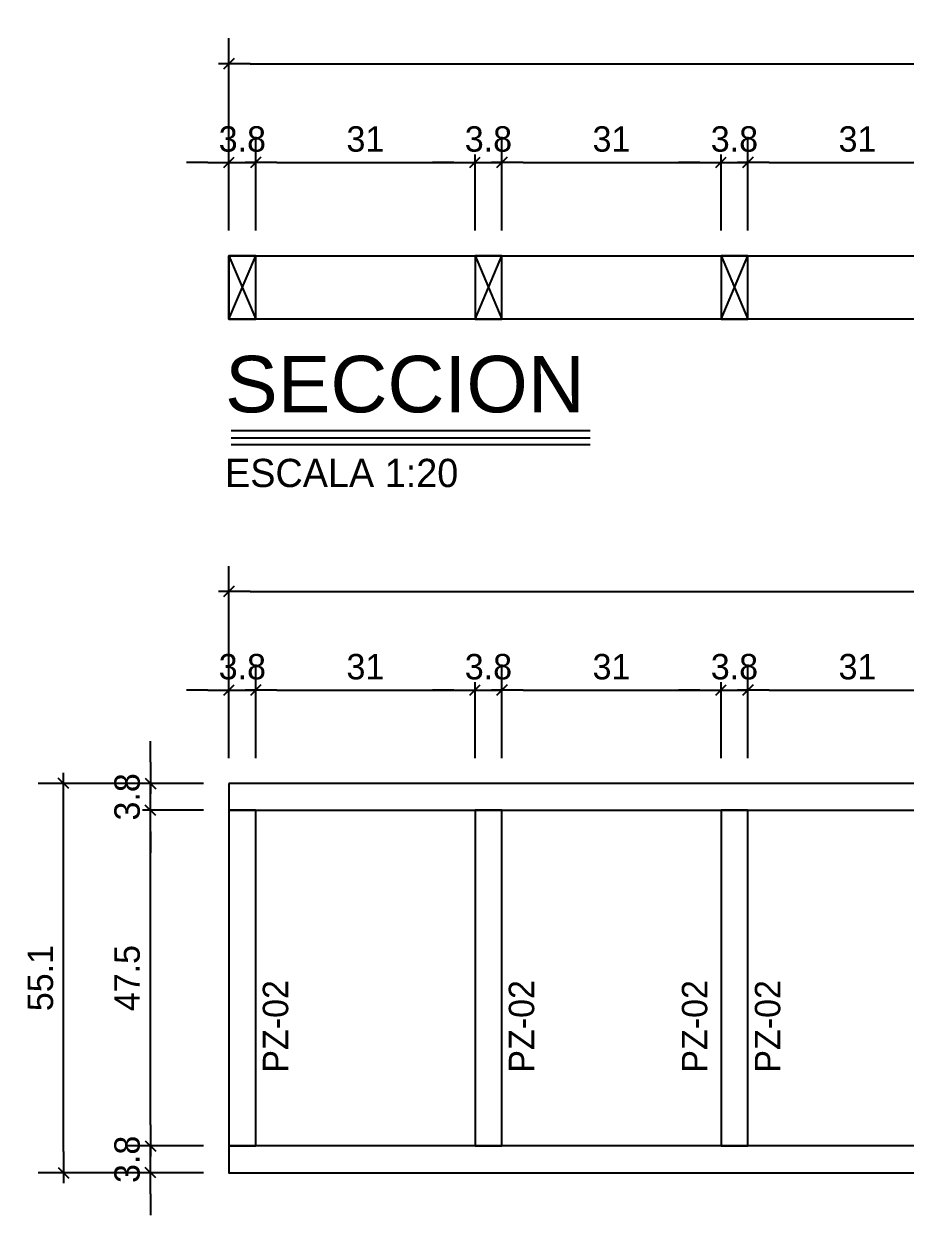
# Model space of a CAD drawing. Header units: millimetres. Extents: x 19458 to 19801, y 4351 to 4752.
# Drawn here: x 19617.784 to 19619.031, y 4507.327 to 4509.014 of the extents above; entities that cross this region are included whole.
import ezdxf
from ezdxf.enums import TextEntityAlignment as Align

# ---------------------------------------------------------------- set-up
doc = ezdxf.new("R2010")
doc.units = ezdxf.units.MM
for name, color, linetype in [('0 @ 0.2', 7, 'Continuous'), ('PANELES PARED', 2, 'Continuous'), ('TEXTO @ 0.2', 2, 'Continuous'), ('TEXTOS TITULOS @ 0.2', 3, 'Continuous')]:
    doc.layers.add(name, color=color, linetype=linetype)
doc.styles.add('century gothic', font='GOTHIC.TTF')
doc.styles.add('NOTAS', font='GOTHIC.TTF')
doc.styles.add('SMCtitulos', font='sanss___.ttf')
doc.dimstyles.new('ANOTATIVE CM SMCONSTRUCCIONES', dxfattribs={"dimscale": 0, "dimtxt": 0.18, "dimasz": 0.15, "dimexe": 0.18, "dimexo": 0.18, "dimgap": 0.07, "dimtad": 1, "dimdec": 1, "dimlfac": 100, "dimdsep": 46, "dimtxsty": 'century gothic', "dimblk1": 'FLECHA1', "dimblk2": 'FLECHA1', "dimsah": 1, "dimcen": 0.18, "dimdle": 0.075, "dimclrd": 1, "dimclre": 1, "dimclrt": 2, "dimaunit": 1, "dimadec": 0, "dimazin": 2, "dimtfac": 0.75, "dimtdec": 1, "dimtix": 1, "dimtmove": 2, "dimatfit": 3, "dimfxl": 0.09, "dimtvp": 1.5, "dimtfill": 1, "dimtolj": 1, "dimtzin": 0, "dimarcsym": 0})

# ---------------------------------------------------------------- blocks, each defined once
blk = doc.blocks.new('PL13')
at = {"layer": 'PANELES PARED'}
for points in [[(19458.831, 4493.4764), (19458.831, 4493.4384), (19461.1794, 4493.4384), (19461.1794, 4493.4764)], [(19458.869, 4493.4384), (19458.831, 4493.4384), (19458.831, 4492.9632), (19458.869, 4492.9632)], [(19459.2172, 4493.4384), (19459.1792, 4493.4384), (19459.1792, 4492.9632), (19459.2172, 4492.9632)], [(19459.5654, 4493.4384), (19459.5274, 4493.4384), (19459.5274, 4492.9632), (19459.5654, 4492.9632)], [(19459.9135, 4493.4384), (19459.8755, 4493.4384), (19459.8755, 4492.9632), (19459.9135, 4492.9632)], [(19459.9135, 4493.4384), (19459.9515, 4493.4384), (19459.9515, 4492.9632), (19459.9135, 4492.9632)], [(19460.3228, 4493.4384), (19460.3608, 4493.4384), (19460.3608, 4492.9632), (19460.3228, 4492.9632)], [(19460.7321, 4493.4384), (19460.7701, 4493.4384), (19460.7701, 4492.9632), (19460.7321, 4492.9632)], [(19461.1794, 4493.4384), (19461.1414, 4493.4384), (19461.1414, 4492.9632), (19461.1794, 4492.9632)], [(19458.831, 4492.9632), (19458.831, 4492.9252), (19461.1794, 4492.9252), (19461.1794, 4492.9632)]]:
    blk.add_lwpolyline(points, close=True, dxfattribs=at)
blk = doc.blocks.new('PZ1')
at = {"layer": 'PANELES PARED'}
for p, q in [((19503.9863, 4507.8495), (19504.0243, 4507.7595)), ((19503.9863, 4507.7595), (19504.0243, 4507.8495))]:
    blk.add_line(p, q, dxfattribs=at)
blk.add_lwpolyline([(19503.9863, 4507.7595), (19504.0243, 4507.7595), (19504.0243, 4507.8495), (19503.9863, 4507.8495)], close=True, dxfattribs=at)
blk = doc.blocks.new('*U14')
at = {"color": 2}
blk.add_line((0.0001, 0.052), (2.541, 0.052), dxfattribs=at)
at = {"color": 250}
blk.add_line((0.0001, 0), (2.541, 0), dxfattribs=at)
at = {"color": 7}
blk.add_line((0.0001, -0.0469), (2.541, -0.0469), dxfattribs=at)
at = {"color": 0, "linetype": 'ByBlock', "lineweight": -2, "style": 'NOTAS'}
for tag, p in [('1TITLE', (0.027, 1.0142)), ('2TITLE', (-0.0431, 0.1812))]:
    blk.add_attdef(tag, p, '', height=0.3, dxfattribs=at)
blk.add_attdef('SCALE', text='', height=0.18, dxfattribs=at).set_placement((-0.0431, -0.1475), align=Align.TOP_LEFT)
blk = doc.blocks.new('FLECHA1')
at = {"color": 1}
blk.add_line((-1, 0), (0.496, 0), dxfattribs=at)
at = {"color": 4}
blk.add_line((-0.246, -0.248), (0.248, 0.25), dxfattribs=at)
blk = doc.blocks.new('*D1134')
at = {"color": 1, "lineweight": -2, "transparency": 16777216}
for p, q in [((19618.0737, 4508.7216), (19618.0737, 4508.8538)), ((19618.1117, 4508.7216), (19618.1117, 4508.8538)), ((19618.0437, 4508.8178), (19618.0137, 4508.8178)), ((19618.0737, 4508.8178), (19618.1117, 4508.8178)), ((19618.1417, 4508.8178), (19618.1717, 4508.8178))]:
    blk.add_line(p, q, dxfattribs=at)
at = {"layer": 'Defpoints', "color": 0, "transparency": 16777216}
for p in [(19618.1117, 4508.8178), (19618.0737, 4508.6856), (19618.1117, 4508.6856)]:
    blk.add_point(p, dxfattribs=at)
at = {"color": 1, "lineweight": -2, "transparency": 16777216, "xscale": 0.03, "yscale": 0.03, "zscale": 0.03}
blk.add_blockref('FLECHA1', (19618.0737, 4508.8178), dxfattribs=at)
at = {"color": 1, "lineweight": -2, "transparency": 16777216, "xscale": 0.03, "yscale": 0.03, "zscale": 0.03, "rotation": 180}
blk.add_blockref('FLECHA1', (19618.1117, 4508.8178), dxfattribs=at)
at = {"color": 2, "transparency": 16777216, "insert": (19618.0927, 4508.8507), "char_height": 0.036, "attachment_point": 5, "style": 'century gothic', "bg_fill": 3, "box_fill_scale": 1.1, "bg_fill_color": 256, "bg_fill_true_color": 13158600, "bg_fill_transparency": 0}
blk.add_mtext('\\A1;3.8', dxfattribs=at)
blk = doc.blocks.new('*D1136')
at = {"color": 1, "lineweight": -2, "transparency": 16777216}
for p, q in [((19618.0737, 4508.7216), (19618.0737, 4508.9935)), ((19620.4221, 4508.7216), (19620.4221, 4508.9935)), ((19618.1037, 4508.9575), (19620.3921, 4508.9575))]:
    blk.add_line(p, q, dxfattribs=at)
at = {"layer": 'Defpoints', "color": 0, "transparency": 16777216}
for p in [(19620.4221, 4508.9575), (19618.0737, 4508.6856), (19620.4221, 4508.6856)]:
    blk.add_point(p, dxfattribs=at)
at = {"color": 1, "lineweight": -2, "transparency": 16777216, "xscale": 0.03, "yscale": 0.03, "zscale": 0.03, "rotation": 180}
blk.add_blockref('FLECHA1', (19618.0737, 4508.9575), dxfattribs=at)
at = {"color": 1, "lineweight": -2, "transparency": 16777216, "xscale": 0.03, "yscale": 0.03, "zscale": 0.03}
blk.add_blockref('FLECHA1', (19620.4221, 4508.9575), dxfattribs=at)
at = {"color": 2, "transparency": 16777216, "insert": (19619.2479, 4508.9904), "char_height": 0.036, "attachment_point": 5, "style": 'century gothic', "bg_fill": 3, "box_fill_scale": 1.1, "bg_fill_color": 256, "bg_fill_true_color": 13158600, "bg_fill_transparency": 0}
blk.add_mtext('\\A1;234.8', dxfattribs=at)
blk = doc.blocks.new('*D1138')
at = {"color": 1, "lineweight": -2, "transparency": 16777216}
for p, q in [((19618.1117, 4508.7216), (19618.1117, 4508.8538)), ((19618.4219, 4508.7216), (19618.4219, 4508.8538)), ((19618.1417, 4508.8178), (19618.3919, 4508.8178))]:
    blk.add_line(p, q, dxfattribs=at)
at = {"layer": 'Defpoints', "color": 0, "transparency": 16777216}
for p in [(19618.4219, 4508.8178), (19618.1117, 4508.6856), (19618.4219, 4508.6856)]:
    blk.add_point(p, dxfattribs=at)
at = {"color": 1, "lineweight": -2, "transparency": 16777216, "xscale": 0.03, "yscale": 0.03, "zscale": 0.03, "rotation": 180}
blk.add_blockref('FLECHA1', (19618.1117, 4508.8178), dxfattribs=at)
at = {"color": 1, "lineweight": -2, "transparency": 16777216, "xscale": 0.03, "yscale": 0.03, "zscale": 0.03}
blk.add_blockref('FLECHA1', (19618.4219, 4508.8178), dxfattribs=at)
at = {"color": 2, "transparency": 16777216, "insert": (19618.2668, 4508.8507), "char_height": 0.036, "attachment_point": 5, "style": 'century gothic', "bg_fill": 3, "box_fill_scale": 1.1, "bg_fill_color": 256, "bg_fill_true_color": 13158600, "bg_fill_transparency": 0}
blk.add_mtext('\\A1;31', dxfattribs=at)
blk = doc.blocks.new('*D1139')
at = {"color": 1, "lineweight": -2, "transparency": 16777216}
for p, q in [((19618.4219, 4508.7216), (19618.4219, 4508.8538)), ((19618.4599, 4508.7216), (19618.4599, 4508.8538)), ((19618.3919, 4508.8178), (19618.3619, 4508.8178)), ((19618.4219, 4508.8178), (19618.4599, 4508.8178)), ((19618.4899, 4508.8178), (19618.5199, 4508.8178))]:
    blk.add_line(p, q, dxfattribs=at)
at = {"layer": 'Defpoints', "color": 0, "transparency": 16777216}
for p in [(19618.4599, 4508.8178), (19618.4219, 4508.6856), (19618.4599, 4508.6856)]:
    blk.add_point(p, dxfattribs=at)
at = {"color": 1, "lineweight": -2, "transparency": 16777216, "xscale": 0.03, "yscale": 0.03, "zscale": 0.03}
blk.add_blockref('FLECHA1', (19618.4219, 4508.8178), dxfattribs=at)
at = {"color": 1, "lineweight": -2, "transparency": 16777216, "xscale": 0.03, "yscale": 0.03, "zscale": 0.03, "rotation": 180}
blk.add_blockref('FLECHA1', (19618.4599, 4508.8178), dxfattribs=at)
at = {"color": 2, "transparency": 16777216, "insert": (19618.4409, 4508.8507), "char_height": 0.036, "attachment_point": 5, "style": 'century gothic', "bg_fill": 3, "box_fill_scale": 1.1, "bg_fill_color": 256, "bg_fill_true_color": 13158600, "bg_fill_transparency": 0}
blk.add_mtext('\\A1;3.8', dxfattribs=at)
blk = doc.blocks.new('*D1140')
at = {"color": 1, "lineweight": -2, "transparency": 16777216}
for p, q in [((19618.4599, 4508.7216), (19618.4599, 4508.8538)), ((19618.77, 4508.7216), (19618.77, 4508.8538)), ((19618.4899, 4508.8178), (19618.74, 4508.8178))]:
    blk.add_line(p, q, dxfattribs=at)
at = {"layer": 'Defpoints', "color": 0, "transparency": 16777216}
for p in [(19618.77, 4508.8178), (19618.4599, 4508.6856), (19618.77, 4508.6856)]:
    blk.add_point(p, dxfattribs=at)
at = {"color": 1, "lineweight": -2, "transparency": 16777216, "xscale": 0.03, "yscale": 0.03, "zscale": 0.03, "rotation": 180}
blk.add_blockref('FLECHA1', (19618.4599, 4508.8178), dxfattribs=at)
at = {"color": 1, "lineweight": -2, "transparency": 16777216, "xscale": 0.03, "yscale": 0.03, "zscale": 0.03}
blk.add_blockref('FLECHA1', (19618.77, 4508.8178), dxfattribs=at)
at = {"color": 2, "transparency": 16777216, "insert": (19618.615, 4508.8507), "char_height": 0.036, "attachment_point": 5, "style": 'century gothic', "bg_fill": 3, "box_fill_scale": 1.1, "bg_fill_color": 256, "bg_fill_true_color": 13158600, "bg_fill_transparency": 0}
blk.add_mtext('\\A1;31', dxfattribs=at)
blk = doc.blocks.new('*D1141')
at = {"color": 1, "lineweight": -2, "transparency": 16777216}
for p, q in [((19618.77, 4508.7216), (19618.77, 4508.8538)), ((19618.808, 4508.7216), (19618.808, 4508.8538)), ((19618.74, 4508.8178), (19618.71, 4508.8178)), ((19618.77, 4508.8178), (19618.808, 4508.8178)), ((19618.838, 4508.8178), (19618.868, 4508.8178))]:
    blk.add_line(p, q, dxfattribs=at)
at = {"layer": 'Defpoints', "color": 0, "transparency": 16777216}
for p in [(19618.808, 4508.8178), (19618.77, 4508.6856), (19618.808, 4508.6856)]:
    blk.add_point(p, dxfattribs=at)
at = {"color": 1, "lineweight": -2, "transparency": 16777216, "xscale": 0.03, "yscale": 0.03, "zscale": 0.03}
blk.add_blockref('FLECHA1', (19618.77, 4508.8178), dxfattribs=at)
at = {"color": 1, "lineweight": -2, "transparency": 16777216, "xscale": 0.03, "yscale": 0.03, "zscale": 0.03, "rotation": 180}
blk.add_blockref('FLECHA1', (19618.808, 4508.8178), dxfattribs=at)
at = {"color": 2, "transparency": 16777216, "insert": (19618.789, 4508.8507), "char_height": 0.036, "attachment_point": 5, "style": 'century gothic', "bg_fill": 3, "box_fill_scale": 1.1, "bg_fill_color": 256, "bg_fill_true_color": 13158600, "bg_fill_transparency": 0}
blk.add_mtext('\\A1;3.8', dxfattribs=at)
blk = doc.blocks.new('*D1142')
at = {"color": 1, "lineweight": -2, "transparency": 16777216}
for p, q in [((19618.808, 4508.7216), (19618.808, 4508.8538)), ((19619.1182, 4508.7216), (19619.1182, 4508.8538)), ((19618.838, 4508.8178), (19619.0882, 4508.8178))]:
    blk.add_line(p, q, dxfattribs=at)
at = {"layer": 'Defpoints', "color": 0, "transparency": 16777216}
for p in [(19619.1182, 4508.8178), (19618.808, 4508.6856), (19619.1182, 4508.6856)]:
    blk.add_point(p, dxfattribs=at)
at = {"color": 1, "lineweight": -2, "transparency": 16777216, "xscale": 0.03, "yscale": 0.03, "zscale": 0.03, "rotation": 180}
blk.add_blockref('FLECHA1', (19618.808, 4508.8178), dxfattribs=at)
at = {"color": 1, "lineweight": -2, "transparency": 16777216, "xscale": 0.03, "yscale": 0.03, "zscale": 0.03}
blk.add_blockref('FLECHA1', (19619.1182, 4508.8178), dxfattribs=at)
at = {"color": 2, "transparency": 16777216, "insert": (19618.9631, 4508.8507), "char_height": 0.036, "attachment_point": 5, "style": 'century gothic', "bg_fill": 3, "box_fill_scale": 1.1, "bg_fill_color": 256, "bg_fill_true_color": 13158600, "bg_fill_transparency": 0}
blk.add_mtext('\\A1;31', dxfattribs=at)
blk = doc.blocks.new('*D1150')
at = {"color": 1, "lineweight": -2, "transparency": 16777216}
for p, q in [((19618.0737, 4507.9745), (19618.0737, 4508.1067)), ((19618.1117, 4507.9745), (19618.1117, 4508.1067)), ((19618.0437, 4508.0707), (19618.0137, 4508.0707)), ((19618.0737, 4508.0707), (19618.1117, 4508.0707)), ((19618.1417, 4508.0707), (19618.1717, 4508.0707))]:
    blk.add_line(p, q, dxfattribs=at)
at = {"layer": 'Defpoints', "color": 0, "transparency": 16777216}
for p in [(19618.1117, 4508.0707), (19618.0737, 4507.9385), (19618.1117, 4507.9385)]:
    blk.add_point(p, dxfattribs=at)
at = {"color": 1, "lineweight": -2, "transparency": 16777216, "xscale": 0.03, "yscale": 0.03, "zscale": 0.03}
blk.add_blockref('FLECHA1', (19618.0737, 4508.0707), dxfattribs=at)
at = {"color": 1, "lineweight": -2, "transparency": 16777216, "xscale": 0.03, "yscale": 0.03, "zscale": 0.03, "rotation": 180}
blk.add_blockref('FLECHA1', (19618.1117, 4508.0707), dxfattribs=at)
at = {"color": 2, "transparency": 16777216, "insert": (19618.0927, 4508.1036), "char_height": 0.036, "attachment_point": 5, "style": 'century gothic', "bg_fill": 3, "box_fill_scale": 1.1, "bg_fill_color": 256, "bg_fill_true_color": 13158600, "bg_fill_transparency": 0}
blk.add_mtext('\\A1;3.8', dxfattribs=at)
blk = doc.blocks.new('*D1152')
at = {"color": 1, "lineweight": -2, "transparency": 16777216}
for p, q in [((19618.0737, 4507.9745), (19618.0737, 4508.2463)), ((19620.4221, 4507.9745), (19620.4221, 4508.2463)), ((19618.1037, 4508.2103), (19620.3921, 4508.2103))]:
    blk.add_line(p, q, dxfattribs=at)
at = {"layer": 'Defpoints', "color": 0, "transparency": 16777216}
for p in [(19620.4221, 4508.2103), (19618.0737, 4507.9385), (19620.4221, 4507.9385)]:
    blk.add_point(p, dxfattribs=at)
at = {"color": 1, "lineweight": -2, "transparency": 16777216, "xscale": 0.03, "yscale": 0.03, "zscale": 0.03, "rotation": 180}
blk.add_blockref('FLECHA1', (19618.0737, 4508.2103), dxfattribs=at)
at = {"color": 1, "lineweight": -2, "transparency": 16777216, "xscale": 0.03, "yscale": 0.03, "zscale": 0.03}
blk.add_blockref('FLECHA1', (19620.4221, 4508.2103), dxfattribs=at)
at = {"color": 2, "transparency": 16777216, "insert": (19619.2479, 4508.2432), "char_height": 0.036, "attachment_point": 5, "style": 'century gothic', "bg_fill": 3, "box_fill_scale": 1.1, "bg_fill_color": 256, "bg_fill_true_color": 13158600, "bg_fill_transparency": 0}
blk.add_mtext('\\A1;234.8', dxfattribs=at)
blk = doc.blocks.new('*D1153')
at = {"color": 1, "lineweight": -2, "transparency": 16777216}
for p, q in [((19618.1117, 4507.9745), (19618.1117, 4508.1067)), ((19618.4219, 4507.9745), (19618.4219, 4508.1067)), ((19618.1417, 4508.0707), (19618.3919, 4508.0707))]:
    blk.add_line(p, q, dxfattribs=at)
at = {"layer": 'Defpoints', "color": 0, "transparency": 16777216}
for p in [(19618.4219, 4508.0707), (19618.1117, 4507.9385), (19618.4219, 4507.9385)]:
    blk.add_point(p, dxfattribs=at)
at = {"color": 1, "lineweight": -2, "transparency": 16777216, "xscale": 0.03, "yscale": 0.03, "zscale": 0.03, "rotation": 180}
blk.add_blockref('FLECHA1', (19618.1117, 4508.0707), dxfattribs=at)
at = {"color": 1, "lineweight": -2, "transparency": 16777216, "xscale": 0.03, "yscale": 0.03, "zscale": 0.03}
blk.add_blockref('FLECHA1', (19618.4219, 4508.0707), dxfattribs=at)
at = {"color": 2, "transparency": 16777216, "insert": (19618.2668, 4508.1036), "char_height": 0.036, "attachment_point": 5, "style": 'century gothic', "bg_fill": 3, "box_fill_scale": 1.1, "bg_fill_color": 256, "bg_fill_true_color": 13158600, "bg_fill_transparency": 0}
blk.add_mtext('\\A1;31', dxfattribs=at)
blk = doc.blocks.new('*D1154')
at = {"color": 1, "lineweight": -2, "transparency": 16777216}
for p, q in [((19618.4219, 4507.9745), (19618.4219, 4508.1067)), ((19618.4599, 4507.9745), (19618.4599, 4508.1067)), ((19618.3919, 4508.0707), (19618.3619, 4508.0707)), ((19618.4219, 4508.0707), (19618.4599, 4508.0707)), ((19618.4899, 4508.0707), (19618.5199, 4508.0707))]:
    blk.add_line(p, q, dxfattribs=at)
at = {"layer": 'Defpoints', "color": 0, "transparency": 16777216}
for p in [(19618.4599, 4508.0707), (19618.4219, 4507.9385), (19618.4599, 4507.9385)]:
    blk.add_point(p, dxfattribs=at)
at = {"color": 1, "lineweight": -2, "transparency": 16777216, "xscale": 0.03, "yscale": 0.03, "zscale": 0.03}
blk.add_blockref('FLECHA1', (19618.4219, 4508.0707), dxfattribs=at)
at = {"color": 1, "lineweight": -2, "transparency": 16777216, "xscale": 0.03, "yscale": 0.03, "zscale": 0.03, "rotation": 180}
blk.add_blockref('FLECHA1', (19618.4599, 4508.0707), dxfattribs=at)
at = {"color": 2, "transparency": 16777216, "insert": (19618.4409, 4508.1036), "char_height": 0.036, "attachment_point": 5, "style": 'century gothic', "bg_fill": 3, "box_fill_scale": 1.1, "bg_fill_color": 256, "bg_fill_true_color": 13158600, "bg_fill_transparency": 0}
blk.add_mtext('\\A1;3.8', dxfattribs=at)
blk = doc.blocks.new('*D1155')
at = {"color": 1, "lineweight": -2, "transparency": 16777216}
for p, q in [((19618.4599, 4507.9745), (19618.4599, 4508.1067)), ((19618.77, 4507.9745), (19618.77, 4508.1067)), ((19618.4899, 4508.0707), (19618.74, 4508.0707))]:
    blk.add_line(p, q, dxfattribs=at)
at = {"layer": 'Defpoints', "color": 0, "transparency": 16777216}
for p in [(19618.77, 4508.0707), (19618.4599, 4507.9385), (19618.77, 4507.9385)]:
    blk.add_point(p, dxfattribs=at)
at = {"color": 1, "lineweight": -2, "transparency": 16777216, "xscale": 0.03, "yscale": 0.03, "zscale": 0.03, "rotation": 180}
blk.add_blockref('FLECHA1', (19618.4599, 4508.0707), dxfattribs=at)
at = {"color": 1, "lineweight": -2, "transparency": 16777216, "xscale": 0.03, "yscale": 0.03, "zscale": 0.03}
blk.add_blockref('FLECHA1', (19618.77, 4508.0707), dxfattribs=at)
at = {"color": 2, "transparency": 16777216, "insert": (19618.615, 4508.1036), "char_height": 0.036, "attachment_point": 5, "style": 'century gothic', "bg_fill": 3, "box_fill_scale": 1.1, "bg_fill_color": 256, "bg_fill_true_color": 13158600, "bg_fill_transparency": 0}
blk.add_mtext('\\A1;31', dxfattribs=at)
blk = doc.blocks.new('*D1156')
at = {"color": 1, "lineweight": -2, "transparency": 16777216}
for p, q in [((19618.77, 4507.9745), (19618.77, 4508.1067)), ((19618.808, 4507.9745), (19618.808, 4508.1067)), ((19618.74, 4508.0707), (19618.71, 4508.0707)), ((19618.77, 4508.0707), (19618.808, 4508.0707)), ((19618.838, 4508.0707), (19618.868, 4508.0707))]:
    blk.add_line(p, q, dxfattribs=at)
at = {"layer": 'Defpoints', "color": 0, "transparency": 16777216}
for p in [(19618.808, 4508.0707), (19618.77, 4507.9385), (19618.808, 4507.9385)]:
    blk.add_point(p, dxfattribs=at)
at = {"color": 1, "lineweight": -2, "transparency": 16777216, "xscale": 0.03, "yscale": 0.03, "zscale": 0.03}
blk.add_blockref('FLECHA1', (19618.77, 4508.0707), dxfattribs=at)
at = {"color": 1, "lineweight": -2, "transparency": 16777216, "xscale": 0.03, "yscale": 0.03, "zscale": 0.03, "rotation": 180}
blk.add_blockref('FLECHA1', (19618.808, 4508.0707), dxfattribs=at)
at = {"color": 2, "transparency": 16777216, "insert": (19618.789, 4508.1036), "char_height": 0.036, "attachment_point": 5, "style": 'century gothic', "bg_fill": 3, "box_fill_scale": 1.1, "bg_fill_color": 256, "bg_fill_true_color": 13158600, "bg_fill_transparency": 0}
blk.add_mtext('\\A1;3.8', dxfattribs=at)
blk = doc.blocks.new('*D1157')
at = {"color": 1, "lineweight": -2, "transparency": 16777216}
for p, q in [((19618.808, 4507.9745), (19618.808, 4508.1067)), ((19619.1182, 4507.9745), (19619.1182, 4508.1067)), ((19618.838, 4508.0707), (19619.0882, 4508.0707))]:
    blk.add_line(p, q, dxfattribs=at)
at = {"layer": 'Defpoints', "color": 0, "transparency": 16777216}
for p in [(19619.1182, 4508.0707), (19618.808, 4507.9385), (19619.1182, 4507.9385)]:
    blk.add_point(p, dxfattribs=at)
at = {"color": 1, "lineweight": -2, "transparency": 16777216, "xscale": 0.03, "yscale": 0.03, "zscale": 0.03, "rotation": 180}
blk.add_blockref('FLECHA1', (19618.808, 4508.0707), dxfattribs=at)
at = {"color": 1, "lineweight": -2, "transparency": 16777216, "xscale": 0.03, "yscale": 0.03, "zscale": 0.03}
blk.add_blockref('FLECHA1', (19619.1182, 4508.0707), dxfattribs=at)
at = {"color": 2, "transparency": 16777216, "insert": (19618.9631, 4508.1036), "char_height": 0.036, "attachment_point": 5, "style": 'century gothic', "bg_fill": 3, "box_fill_scale": 1.1, "bg_fill_color": 256, "bg_fill_true_color": 13158600, "bg_fill_transparency": 0}
blk.add_mtext('\\A1;31', dxfattribs=at)
blk = doc.blocks.new('*D1165')
at = {"color": 1, "lineweight": -2, "transparency": 16777216}
for p, q in [((19617.9627, 4507.4553), (19617.9627, 4507.4853)), ((19618.0377, 4507.4253), (19617.9267, 4507.4253)), ((19617.9627, 4507.3873), (19617.9627, 4507.4253)), ((19618.0377, 4507.3873), (19617.9267, 4507.3873)), ((19617.9627, 4507.3573), (19617.9627, 4507.3273))]:
    blk.add_line(p, q, dxfattribs=at)
at = {"layer": 'Defpoints', "color": 0, "transparency": 16777216}
for p in [(19617.9627, 4507.4253), (19618.0737, 4507.4253), (19618.0737, 4507.3873)]:
    blk.add_point(p, dxfattribs=at)
at = {"color": 1, "lineweight": -2, "transparency": 16777216, "xscale": 0.03, "yscale": 0.03, "zscale": 0.03}
for p, rotation in [((19617.9627, 4507.4253), 270), ((19617.9627, 4507.3873), 90)]:
    blk.add_blockref('FLECHA1', p, dxfattribs=dict(at, rotation=rotation))
at = {"color": 2, "transparency": 16777216, "insert": (19617.9298, 4507.4063), "char_height": 0.036, "attachment_point": 5, "rotation": 90, "style": 'century gothic', "bg_fill": 3, "box_fill_scale": 1.1, "bg_fill_color": 256, "bg_fill_true_color": 13158600, "bg_fill_transparency": 0}
blk.add_mtext('\\A1;3.8', dxfattribs=at)
blk = doc.blocks.new('*D1166')
at = {"color": 1, "lineweight": -2, "transparency": 16777216}
for p, q in [((19618.0377, 4507.9005), (19617.9267, 4507.9005)), ((19617.9627, 4507.4553), (19617.9627, 4507.8705)), ((19618.0377, 4507.4253), (19617.9267, 4507.4253))]:
    blk.add_line(p, q, dxfattribs=at)
at = {"layer": 'Defpoints', "color": 0, "transparency": 16777216}
for p in [(19617.9627, 4507.9005), (19618.0737, 4507.9005), (19618.0737, 4507.4253)]:
    blk.add_point(p, dxfattribs=at)
at = {"color": 1, "lineweight": -2, "transparency": 16777216, "xscale": 0.03, "yscale": 0.03, "zscale": 0.03}
for p, rotation in [((19617.9627, 4507.9005), 90), ((19617.9627, 4507.4253), 270)]:
    blk.add_blockref('FLECHA1', p, dxfattribs=dict(at, rotation=rotation))
at = {"color": 2, "transparency": 16777216, "insert": (19617.9298, 4507.6629), "char_height": 0.036, "attachment_point": 5, "rotation": 90, "style": 'century gothic', "bg_fill": 3, "box_fill_scale": 1.1, "bg_fill_color": 256, "bg_fill_true_color": 13158600, "bg_fill_transparency": 0}
blk.add_mtext('\\A1;47.5', dxfattribs=at)
blk = doc.blocks.new('*D1167')
at = {"color": 1, "lineweight": -2, "transparency": 16777216}
for p, q in [((19617.9627, 4507.9685), (19617.9627, 4507.9985)), ((19618.0377, 4507.9385), (19617.9267, 4507.9385)), ((19617.9627, 4507.9005), (19617.9627, 4507.9385)), ((19618.0377, 4507.9005), (19617.9267, 4507.9005)), ((19617.9627, 4507.8705), (19617.9627, 4507.8405))]:
    blk.add_line(p, q, dxfattribs=at)
at = {"layer": 'Defpoints', "color": 0, "transparency": 16777216}
for p in [(19617.9627, 4507.9385), (19618.0737, 4507.9385), (19618.0737, 4507.9005)]:
    blk.add_point(p, dxfattribs=at)
at = {"color": 1, "lineweight": -2, "transparency": 16777216, "xscale": 0.03, "yscale": 0.03, "zscale": 0.03}
for p, rotation in [((19617.9627, 4507.9385), 270), ((19617.9627, 4507.9005), 90)]:
    blk.add_blockref('FLECHA1', p, dxfattribs=dict(at, rotation=rotation))
at = {"color": 2, "transparency": 16777216, "insert": (19617.9298, 4507.9195), "char_height": 0.036, "attachment_point": 5, "rotation": 90, "style": 'century gothic', "bg_fill": 3, "box_fill_scale": 1.1, "bg_fill_color": 256, "bg_fill_true_color": 13158600, "bg_fill_transparency": 0}
blk.add_mtext('\\A1;3.8', dxfattribs=at)
blk = doc.blocks.new('*D1168')
at = {"color": 1, "lineweight": -2, "transparency": 16777216}
for p, q in [((19618.0377, 4507.9385), (19617.8036, 4507.9385)), ((19617.8396, 4507.4173), (19617.8396, 4507.9085)), ((19618.0377, 4507.3873), (19617.8036, 4507.3873))]:
    blk.add_line(p, q, dxfattribs=at)
at = {"layer": 'Defpoints', "color": 0, "transparency": 16777216}
for p in [(19617.8396, 4507.9385), (19618.0737, 4507.9385), (19618.0737, 4507.3873)]:
    blk.add_point(p, dxfattribs=at)
at = {"color": 1, "lineweight": -2, "transparency": 16777216, "xscale": 0.03, "yscale": 0.03, "zscale": 0.03}
for p, rotation in [((19617.8396, 4507.9385), 90), ((19617.8396, 4507.3873), 270)]:
    blk.add_blockref('FLECHA1', p, dxfattribs=dict(at, rotation=rotation))
at = {"color": 2, "transparency": 16777216, "insert": (19617.8071, 4507.6629), "char_height": 0.036, "attachment_point": 5, "rotation": 90, "style": 'century gothic', "bg_fill": 3, "box_fill_scale": 1.1, "bg_fill_color": 256, "bg_fill_true_color": 13158600, "bg_fill_transparency": 0}
blk.add_mtext('\\A1;55.1', dxfattribs=at)

msp = doc.modelspace()

# ---------------------------------------------------------------- linework, layer by layer
at = {"layer": 'PANELES PARED'}
msp.add_lwpolyline([(19618.0737, 4508.6856), (19620.4221, 4508.6856), (19620.4221, 4508.5956), (19618.0737, 4508.5956)], close=True, dxfattribs=at)

# ---------------------------------------------------------------- block references
for name, p in [('PZ1', (114.0874, 0.8362)), ('PZ1', (114.4356, 0.8362)), ('PZ1', (114.7838, 0.8362)), ('PL13', (159.2427, 14.4621))]:
    msp.add_blockref(name, p)
at = {"layer": 'TEXTOS TITULOS @ 0.2'}
ref = msp.add_blockref('*U14', (19618.0768, 4508.4276), dxfattribs=dict(at, xscale=0.2, yscale=0.2, zscale=0.2))
ref.add_attrib('2TITLE', 'SECCION', (19618.0682, 4508.4639), dxfattribs={"layer": '0', "color": 0, "linetype": 'ByBlock', "lineweight": -2, "height": 0.08, "style": 'SMCtitulos'})
ref.add_attrib('SCALE', 'ESCALA 1:20', dxfattribs={"layer": '0', "color": 0, "linetype": 'ByBlock', "lineweight": -2, "height": 0.04, "style": 'NOTAS'}).set_placement((19618.0682, 4508.3981), align=Align.TOP_LEFT)

# ---------------------------------------------------------------- texts
at = {"layer": 'TEXTO @ 0.2', "color": 2, "char_height": 0.036, "width": 0.095414, "attachment_point": 1, "rotation": 90, "style": 'century gothic'}
for insert in [(19618.1216, 4507.529), (19618.4697, 4507.529), (19618.7146, 4507.529), (19618.8179, 4507.529)]:
    msp.add_mtext('PZ-02 ', dxfattribs=dict(at, insert=insert))

# ---------------------------------------------------------------- next in the draw order: dimensions: what is measured, and where the dimension line sits
at = {"layer": '0 @ 0.2'}
for base, p1, p2, picture, middle in [((19618.1117, 4508.8178), (19618.0737, 4508.6856), (19618.1117, 4508.6856), '*D1134', (19618.0927, 4508.8507)), ((19618.1117, 4508.0707), (19618.0737, 4507.9385), (19618.1117, 4507.9385), '*D1150', (19618.0927, 4508.1036))]:
    dim = msp.add_linear_dim(base=base, p1=p1, p2=p2, dimstyle='ANOTATIVE CM SMCONSTRUCCIONES', override={"dimscale": 0.2, "dimtix": 1, "dimtofl": 1, "dimtmove": 2, "dimatfit": 3}, dxfattribs=at)
    dim.commit()
    dim.dimension.update_dxf_attribs({"geometry": picture, "text_midpoint": middle})
dim = msp.add_linear_dim(base=(19617.9627, 4507.4253), p1=(19618.0737, 4507.3873), p2=(19618.0737, 4507.4253), angle=90, dimstyle='ANOTATIVE CM SMCONSTRUCCIONES', override={"dimscale": 0.2, "dimtix": 1, "dimtofl": 1, "dimtmove": 2, "dimatfit": 3}, dxfattribs=at)
dim.commit()
dim.dimension.update_dxf_attribs({"geometry": '*D1165', "text_midpoint": (19617.9298, 4507.4063)})

# ---------------------------------------------------------------- next in the draw order: dimensions: what is measured, and where the dimension line sits
for base, p1, p2, picture, middle in [((19620.4221, 4508.9575), (19618.0737, 4508.6856), (19620.4221, 4508.6856), '*D1136', (19619.2479, 4508.9904)), ((19620.4221, 4508.2103), (19618.0737, 4507.9385), (19620.4221, 4507.9385), '*D1152', (19619.2479, 4508.2432))]:
    dim = msp.add_linear_dim(base=base, p1=p1, p2=p2, dimstyle='ANOTATIVE CM SMCONSTRUCCIONES', override={"dimscale": 0.2, "dimtix": 1, "dimtofl": 1, "dimtmove": 2, "dimatfit": 3}, dxfattribs=at)
    dim.commit()
    dim.dimension.update_dxf_attribs({"geometry": picture, "text_midpoint": middle})
dim = msp.add_linear_dim(base=(19617.9627, 4507.9005), p1=(19618.0737, 4507.4253), p2=(19618.0737, 4507.9005), angle=90, dimstyle='ANOTATIVE CM SMCONSTRUCCIONES', override={"dimscale": 0.2, "dimtix": 1, "dimtofl": 1, "dimtmove": 2, "dimatfit": 3}, dxfattribs=at)
dim.commit()
dim.dimension.update_dxf_attribs({"geometry": '*D1166', "text_midpoint": (19617.9298, 4507.6629)})

# ---------------------------------------------------------------- next in the draw order: dimensions: what is measured, and where the dimension line sits
for base, p1, p2, picture, middle in [((19618.4219, 4508.8178), (19618.1117, 4508.6856), (19618.4219, 4508.6856), '*D1138', (19618.2668, 4508.8507)), ((19618.4219, 4508.0707), (19618.1117, 4507.9385), (19618.4219, 4507.9385), '*D1153', (19618.2668, 4508.1036))]:
    dim = msp.add_linear_dim(base=base, p1=p1, p2=p2, dimstyle='ANOTATIVE CM SMCONSTRUCCIONES', override={"dimscale": 0.2, "dimtix": 1, "dimtofl": 1, "dimtmove": 2, "dimatfit": 3}, dxfattribs=at)
    dim.commit()
    dim.dimension.update_dxf_attribs({"geometry": picture, "text_midpoint": middle})
dim = msp.add_linear_dim(base=(19617.9627, 4507.9385), p1=(19618.0737, 4507.9005), p2=(19618.0737, 4507.9385), angle=90, dimstyle='ANOTATIVE CM SMCONSTRUCCIONES', override={"dimscale": 0.2, "dimtix": 1, "dimtofl": 1, "dimtmove": 2, "dimatfit": 3}, dxfattribs=at)
dim.commit()
dim.dimension.update_dxf_attribs({"geometry": '*D1167', "text_midpoint": (19617.9298, 4507.9195)})

# ---------------------------------------------------------------- next in the draw order: dimensions: what is measured, and where the dimension line sits
for base, p1, p2, picture, middle in [((19618.4599, 4508.8178), (19618.4219, 4508.6856), (19618.4599, 4508.6856), '*D1139', (19618.4409, 4508.8507)), ((19618.4599, 4508.0707), (19618.4219, 4507.9385), (19618.4599, 4507.9385), '*D1154', (19618.4409, 4508.1036))]:
    dim = msp.add_linear_dim(base=base, p1=p1, p2=p2, dimstyle='ANOTATIVE CM SMCONSTRUCCIONES', override={"dimscale": 0.2, "dimtix": 1, "dimtofl": 1, "dimtmove": 2, "dimatfit": 3}, dxfattribs=at)
    dim.commit()
    dim.dimension.update_dxf_attribs({"geometry": picture, "text_midpoint": middle})
dim = msp.add_linear_dim(base=(19617.8396, 4507.9385), p1=(19618.0737, 4507.3873), p2=(19618.0737, 4507.9385), angle=90, dimstyle='ANOTATIVE CM SMCONSTRUCCIONES', override={"dimscale": 0.2, "dimtix": 1, "dimtofl": 1, "dimtmove": 2, "dimatfit": 3}, dxfattribs=at)
dim.commit()
dim.dimension.update_dxf_attribs({"geometry": '*D1168', "text_midpoint": (19617.8071, 4507.6629)})

# ---------------------------------------------------------------- next in the draw order: dimensions: what is measured, and where the dimension line sits
for base, p1, p2, picture, middle in [((19618.77, 4508.8178), (19618.4599, 4508.6856), (19618.77, 4508.6856), '*D1140', (19618.615, 4508.8507)), ((19618.77, 4508.0707), (19618.4599, 4507.9385), (19618.77, 4507.9385), '*D1155', (19618.615, 4508.1036))]:
    dim = msp.add_linear_dim(base=base, p1=p1, p2=p2, dimstyle='ANOTATIVE CM SMCONSTRUCCIONES', override={"dimscale": 0.2, "dimtix": 1, "dimtofl": 1, "dimtmove": 2, "dimatfit": 3}, dxfattribs=at)
    dim.commit()
    dim.dimension.update_dxf_attribs({"geometry": picture, "text_midpoint": middle})

# ---------------------------------------------------------------- next in the draw order: dimensions: what is measured, and where the dimension line sits
for base, p1, p2, picture, middle in [((19618.808, 4508.8178), (19618.77, 4508.6856), (19618.808, 4508.6856), '*D1141', (19618.789, 4508.8507)), ((19618.808, 4508.0707), (19618.77, 4507.9385), (19618.808, 4507.9385), '*D1156', (19618.789, 4508.1036))]:
    dim = msp.add_linear_dim(base=base, p1=p1, p2=p2, dimstyle='ANOTATIVE CM SMCONSTRUCCIONES', override={"dimscale": 0.2, "dimtix": 1, "dimtofl": 1, "dimtmove": 2, "dimatfit": 3}, dxfattribs=at)
    dim.commit()
    dim.dimension.update_dxf_attribs({"geometry": picture, "text_midpoint": middle})

# ---------------------------------------------------------------- next in the draw order: dimensions: what is measured, and where the dimension line sits
for base, p1, p2, picture, middle in [((19619.1182, 4508.8178), (19618.808, 4508.6856), (19619.1182, 4508.6856), '*D1142', (19618.9631, 4508.8507)), ((19619.1182, 4508.0707), (19618.808, 4507.9385), (19619.1182, 4507.9385), '*D1157', (19618.9631, 4508.1036))]:
    dim = msp.add_linear_dim(base=base, p1=p1, p2=p2, dimstyle='ANOTATIVE CM SMCONSTRUCCIONES', override={"dimscale": 0.2, "dimtix": 1, "dimtofl": 1, "dimtmove": 2, "dimatfit": 3}, dxfattribs=at)
    dim.commit()
    dim.dimension.update_dxf_attribs({"geometry": picture, "text_midpoint": middle})

doc.saveas('drawing.dxf')
